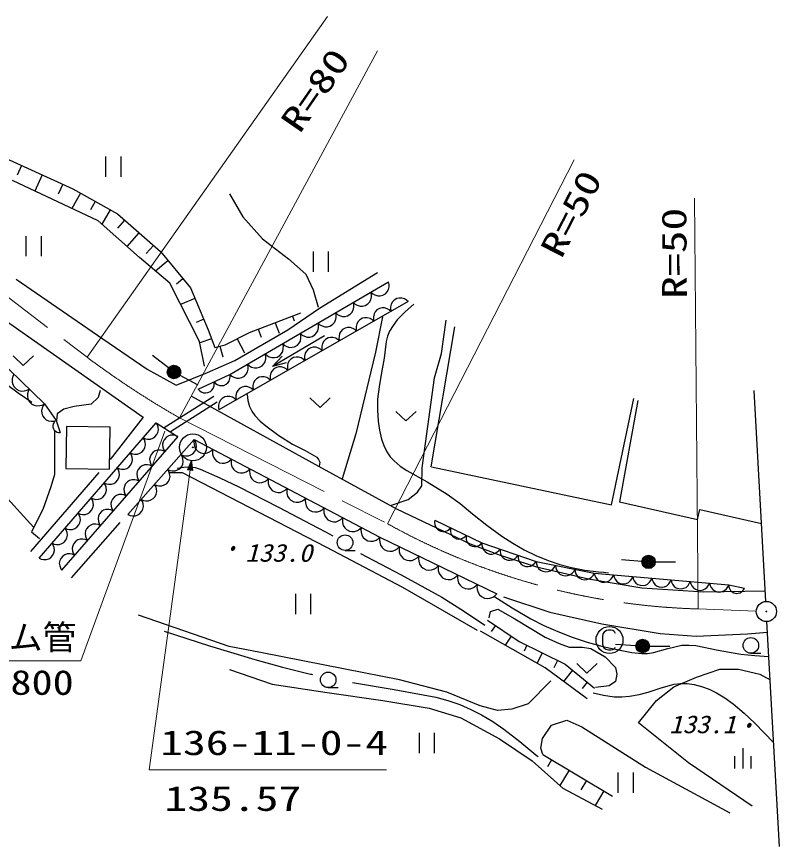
# Model space of a CAD drawing. Units: millimetres, scale not verified. Extents: x 40000 to 680000, y 20000 to 380000.
# Drawn here: x 509147 to 565494, y 253169 to 314480 of the extents above; entities that cross this region are included whole.
import ezdxf
from ezdxf.enums import TextEntityAlignment as Align

# ---------------------------------------------------------------- set-up
doc = ezdxf.new("R2010")
doc.units = ezdxf.units.MM
doc.header["$LTSCALE"] = 1000
doc.linetypes.add('CHAIN', pattern=[18.5, 12, -1.5, 3.5, -1.5])
for name, color, linetype, lineweight in [('M-BGD', 7, 'Continuous', 25), ('M-BGD-HTXT', 7, 'Continuous', 13), ('M-BMK', 2, 'CHAIN', 13), ('M-BMK-SRVR', 3, 'Continuous', 25), ('M-OTRS', 6, 'Continuous', 25), ('M-STR-STRC', 7, 'Continuous', 25)]:
    doc.layers.add(name, color=color, linetype=linetype, lineweight=lineweight)
doc.styles.add('ＭＳ ゴシック', font='')
doc.styles.get('ＭＳ ゴシック').set_extended_font_data('MS Gothic')

# ---------------------------------------------------------------- blocks, each defined once
blk = doc.blocks.new('BUHIN149')
at = {"color": 7, "linetype": 'Continuous', "lineweight": 25}
blk.add_lwpolyline([(-224, 755), (-381, 647), (-501, 512), (-624, 316), (-665, 123), (-669, -71), (-599, -305), (-490, -466), (-350, -605), (-140, -703), (33, -746), (224, -755)], dxfattribs=at)
blk = doc.blocks.new('BUHIN152')
at = {"color": 7, "linetype": 'Continuous', "lineweight": 25}
blk.add_lwpolyline([(-692, -247), (-583, -388), (-452, -493), (-263, -597), (-81, -626), (101, -620), (315, -543), (459, -433), (582, -295), (662, -95), (694, 68), (692, 247)], dxfattribs=at)
blk = doc.blocks.new('BUHIN153')
at = {"color": 7, "linetype": 'Continuous', "lineweight": 25}
blk.add_lwpolyline([(685, 242), (578, 382), (448, 486), (262, 589), (82, 618), (-97, 613), (-310, 538), (-452, 429), (-574, 294), (-654, 96), (-686, -65), (-685, -242)], dxfattribs=at)
blk = doc.blocks.new('BUHIN154')
at = {"color": 7, "linetype": 'Continuous', "lineweight": 25}
blk.add_lwpolyline([(-699, -240), (-592, -383), (-461, -491), (-272, -598), (-89, -629), (94, -625), (310, -550), (457, -441), (582, -304), (665, -104), (699, 60), (699, 240)], dxfattribs=at)
blk = doc.blocks.new('BUHIN155')
at = {"color": 7, "linetype": 'Continuous', "lineweight": 25}
blk.add_lwpolyline([(-419, 652), (-537, 506), (-614, 347), (-676, 127), (-662, -66), (-612, -251), (-482, -453), (-335, -575), (-165, -668), (60, -703), (236, -696), (419, -652)], dxfattribs=at)
blk = doc.blocks.new('BUHIN156')
at = {"color": 7, "linetype": 'Continuous', "lineweight": 25}
blk.add_lwpolyline([(-454, 658), (-572, 504), (-646, 337), (-702, 108), (-681, -91), (-623, -280), (-483, -484), (-326, -604), (-147, -695), (86, -723), (267, -710), (454, -658)], dxfattribs=at)
blk = doc.blocks.new('BUHIN157')
at = {"color": 7, "linetype": 'Continuous', "lineweight": 25}
blk.add_lwpolyline([(-643, 57), (-608, -95), (-542, -228), (-429, -380), (-294, -470), (-148, -532), (52, -549), (207, -514), (356, -450), (494, -319), (579, -200), (643, -57)], dxfattribs=at)
blk = doc.blocks.new('BUHIN158')
at = {"color": 7, "linetype": 'Continuous', "lineweight": 25}
blk.add_lwpolyline([(-754, -10), (-695, -183), (-602, -329), (-453, -492), (-286, -581), (-108, -635), (125, -631), (302, -572), (466, -480), (611, -312), (696, -164), (754, 10)], dxfattribs=at)
blk = doc.blocks.new('BUHIN159')
at = {"color": 7, "linetype": 'Continuous', "lineweight": 25}
blk.add_lwpolyline([(732, 3), (676, 172), (588, 314), (444, 474), (283, 561), (111, 615), (-116, 614), (-288, 559), (-449, 470), (-591, 308), (-674, 165), (-732, -3)], dxfattribs=at)
blk = doc.blocks.new('BUHIN160')
at = {"color": 7, "linetype": 'Continuous', "lineweight": 25}
blk.add_lwpolyline([(-368, 527), (-461, 403), (-520, 268), (-564, 84), (-546, -76), (-499, -227), (-385, -390), (-260, -487), (-116, -558), (72, -580), (217, -569), (368, -527)], dxfattribs=at)
blk = doc.blocks.new('BUHIN161')
at = {"color": 7, "linetype": 'Continuous', "lineweight": 25}
blk.add_lwpolyline([(-468, 527), (-554, 380), (-601, 226), (-626, 20), (-586, -152), (-516, -311), (-371, -475), (-221, -564), (-55, -623), (152, -623), (309, -593), (468, -527)], dxfattribs=at)
blk = doc.blocks.new('BUHIN162')
at = {"color": 7, "linetype": 'Continuous', "lineweight": 25}
blk.add_lwpolyline([(-551, 479), (-620, 317), (-647, 152), (-645, -63), (-582, -234), (-488, -388), (-317, -537), (-152, -608), (27, -648), (240, -620), (397, -568), (551, -479)], dxfattribs=at)
blk = doc.blocks.new('BUHIN163')
at = {"color": 7, "linetype": 'Continuous', "lineweight": 25}
blk.add_lwpolyline([(-588, 402), (-636, 237), (-644, 74), (-618, -134), (-537, -293), (-429, -431), (-247, -556), (-78, -606), (99, -624), (302, -573), (448, -505), (588, -402)], dxfattribs=at)
blk = doc.blocks.new('BUHIN183')
at = {"color": 7, "linetype": 'Continuous', "lineweight": 25}
blk.add_lwpolyline([(-477, 679), (-174, -307), (828, -59)], dxfattribs=at)
blk = doc.blocks.new('BUHIN184')
at = {"color": 7, "linetype": 'Continuous', "lineweight": 25}
for p, q in [((-133, 937), (-872, -368)), ((130, -935), (869, 370))]:
    blk.add_line(p, q, dxfattribs=at)
blk = doc.blocks.new('BUHIN185')
at = {"color": 7, "linetype": 'Continuous', "lineweight": 25}
for p, q in [((369, 653), (-369, -653)), ((-447, 429), (-890, -354)), ((598, -162), (155, -945))]:
    blk.add_line(p, q, dxfattribs=at)
blk = doc.blocks.new('BUHIN186')
at = {"color": 7, "linetype": 'Continuous', "lineweight": 25}
for radius in [498, 440, 382, 322, 265, 195, 135, 77.5, 15]:
    blk.add_circle((0, 0), radius, dxfattribs=at)
blk = doc.blocks.new('BUHIN188')
at = {"color": 7, "linetype": 'Continuous', "lineweight": 25}
blk.add_line((-283, -499), (367, -867), dxfattribs=at)
blk.add_circle((0, 0), 574, dxfattribs=at)

msp = doc.modelspace()

# ---------------------------------------------------------------- linework, layer by layer
at = {"layer": 'M-BGD'}
for p, q in [((507222, 304510), (513311, 301746)), ((509505, 303474), (509185, 302769)), ((515171, 299396), (508841, 302361)), ((511027, 302783), (510486, 301590)), ((512550, 302091), (512220, 301365)), ((513311, 301746), (516596, 299903)), ((513858, 301439), (513224, 300308)), ((524877, 301388), (525850, 299684)), ((514953, 300825), (514600, 300194)), ((516048, 300210), (515451, 299145)), ((516596, 299903), (519778, 297113)), ((518216, 296672), (515171, 299396)), ((517126, 299438), (516598, 298836)), ((525850, 299684), (527310, 298062)), ((518187, 298508), (517297, 297493)), ((527310, 298062), (529236, 296583)), ((519248, 297578), (518711, 296965)), ((519778, 297113), (521981, 294429)), ((520459, 294789), (518216, 296672)), ((520329, 296442), (519399, 295678)), ((529236, 296583), (530519, 295460)), ((531520, 292948), (535808, 295576)), ((503561, 295361), (518492, 284879)), ((509109, 295070), (515528, 290671)), ((521430, 295100), (520953, 294707)), ((530519, 295460), (531053, 294284)), ((522662, 290462), (520459, 294789)), ((521981, 294429), (523303, 291344)), ((524910, 288032), (536625, 294873)), ((531053, 294284), (531428, 293001)), ((522312, 293657), (521264, 293208)), ((538079, 293419), (524098, 285424)), ((526348, 291144), (530154, 292586)), ((529171, 291347), (531520, 292948)), ((522973, 292115), (522405, 291872)), ((528251, 291865), (528545, 291087)), ((529519, 292345), (529652, 291996)), ((536186, 292306), (535651, 289686)), ((540530, 289577), (540868, 292044)), ((505549, 291334), (511217, 285868)), ((523303, 291344), (523784, 290022)), ((525271, 289078), (529171, 291347)), ((526982, 291384), (527203, 290801)), ((541505, 291551), (539735, 281206)), ((515528, 290671), (518797, 288442)), ((523544, 290683), (522681, 290369)), ((524545, 290222), (526348, 291144)), ((525447, 290683), (525981, 289637)), ((531896, 290884), (528054, 288629)), ((523023, 288660), (522662, 290462)), ((523784, 290022), (524545, 290222)), ((524165, 290122), (524372, 289332)), ((520375, 288524), (519185, 289437)), ((535651, 289686), (534208, 283645)), ((540023, 287786), (540530, 289577)), ((499132, 289086), (510410, 276740)), ((523251, 288193), (525271, 289078)), ((518797, 288442), (520927, 287252)), ((520927, 287252), (523251, 288193)), ((521214, 287986), (522540, 287284)), ((522559, 286963), (524910, 288032)), ((539111, 281130), (540023, 287786)), ((508296, 287395), (509259, 286674)), ((509259, 286674), (510269, 286000)), ((515179, 286337), (514650, 285855)), ((515323, 286866), (515179, 286337)), ((523706, 286414), (520049, 284089)), ((522070, 286440), (531438, 281266)), ((564495, 271276), (563635, 286866)), ((511217, 285868), (512071, 284646)), ((514650, 285855), (513398, 285663)), ((523974, 285992), (520514, 283793)), ((553089, 278398), (554753, 286268)), ((555048, 286106), (553687, 278620)), ((512147, 285133), (512098, 284604)), ((512628, 285470), (512147, 285133)), ((513398, 285663), (512628, 285470)), ((512071, 284646), (512355, 283755)), ((518492, 284879), (516066, 281744)), ((510807, 274457), (519456, 284467)), ((511954, 283882), (511954, 281764)), ((512844, 284187), (512795, 281086)), ((516054, 284136), (512844, 284187)), ((516005, 281035), (516054, 284136)), ((519463, 284462), (521038, 283460)), ((521050, 283452), (512468, 273587)), ((534208, 283645), (533192, 280330)), ((517371, 277699), (522274, 283235)), ((522274, 283235), (535984, 276018)), ((511954, 281764), (511954, 280657)), ((512795, 281086), (516005, 281035)), ((531438, 281266), (537213, 278118)), ((539077, 279812), (539111, 281130)), ((539803, 281206), (553089, 278398)), ((515225, 280797), (510178, 274960)), ((511954, 280657), (511665, 279742)), ((520433, 280790), (521380, 280790)), ((521380, 280790), (531986, 275298)), ((511665, 279742), (511088, 278058)), ((538773, 279339), (539077, 279812)), ((538063, 278798), (538773, 279339)), ((536847, 278393), (538063, 278798)), ((553694, 278620), (559449, 277333)), ((511088, 278058), (510242, 276412)), ((537213, 278118), (541200, 276202)), ((559449, 277333), (559610, 278052)), ((559610, 278052), (564177, 277031)), ((540049, 277262), (543525, 275597)), ((516778, 277102), (513186, 273009)), ((510242, 276412), (510833, 275925)), ((535984, 276018), (544621, 271828)), ((541200, 276202), (542650, 275518)), ((531986, 275298), (537647, 272333)), ((542650, 275518), (544867, 274697)), ((543525, 275597), (547526, 274225)), ((544867, 274697), (547550, 273821)), ((547526, 274225), (551819, 273348)), ((555331, 274228), (553835, 274343)), ((556329, 274190), (557829, 274190)), ((547550, 273821), (551396, 272932)), ((551396, 272932), (555331, 272282)), ((551819, 273348), (561749, 272501)), ((537647, 272333), (543177, 269151)), ((555331, 272282), (559915, 271974)), ((561749, 272501), (562917, 272239)), ((559915, 271974), (564453, 272041)), ((545123, 271597), (548527, 270485)), ((544049, 270060), (544162, 270515)), ((544162, 270515), (544692, 270704)), ((544692, 270704), (545942, 269984)), ((548527, 270485), (552369, 269609)), ((524859, 267939), (518147, 270249)), ((543924, 269895), (546279, 268306)), ((545942, 269984), (548192, 268621)), ((565494, 253169), (564578, 269778)), ((544513, 269498), (544206, 269044)), ((552369, 269609), (556684, 268901)), ((548192, 266363), (543423, 269071)), ((545690, 268703), (545241, 268038)), ((548192, 268621), (549215, 268166)), ((556684, 268901), (559336, 268699)), ((559336, 268699), (563145, 268867)), ((563145, 268867), (564620, 269003)), ((527170, 267484), (524859, 267939)), ((546279, 268306), (549664, 266628)), ((546843, 268026), (546635, 267606)), ((549215, 268166), (549973, 267901)), ((554894, 267999), (553396, 268082)), ((555893, 267971), (557393, 267971)), ((533420, 266272), (527170, 267484)), ((547971, 267467), (547593, 266703)), ((549973, 267901), (550958, 267901)), ((550958, 267901), (551564, 267787)), ((551564, 267787), (552624, 267181)), ((549099, 266907), (548834, 266373)), ((552624, 267181), (553382, 266386)), ((524884, 266240), (528023, 265148)), ((537435, 265477), (533420, 266272)), ((551282, 264067), (548192, 266363)), ((550208, 266186), (549540, 265362)), ((549664, 266628), (551842, 264862)), ((553382, 266386), (553495, 265893)), ((559377, 265671), (561097, 266270)), ((561097, 266270), (562480, 266270)), ((562480, 266270), (564050, 265896)), ((540920, 264568), (537435, 265477)), ((553495, 265893), (553382, 265363)), ((557694, 264961), (559377, 265671)), ((564050, 265896), (564815, 265475)), ((528023, 265148), (532098, 264550)), ((548609, 265401), (546942, 263696)), ((551297, 265303), (550919, 264836)), ((552927, 265022), (551905, 264909)), ((553382, 265363), (552927, 265022)), ((556423, 263951), (557694, 264961)), ((532098, 264550), (536211, 263951)), ((543382, 263545), (540920, 264568)), ((536211, 263951), (539613, 263391)), ((546942, 263696), (545730, 263318)), ((555077, 262306), (556423, 263951)), ((539613, 263391), (541969, 262680)), ((544670, 263204), (543382, 263545)), ((545730, 263318), (544670, 263204)), ((541969, 262680), (544810, 261110)), ((548661, 262119), (549783, 262493)), ((549783, 262493), (550904, 262007)), ((547988, 261147), (548661, 262119)), ((550904, 262007), (555601, 259016)), ((558779, 259353), (555077, 262306)), ((544810, 261110), (547240, 259502)), ((547876, 260437), (547988, 261147)), ((548025, 259951), (547876, 260437)), ((549516, 257444), (547240, 259502)), ((548025, 259951), (553166, 256885)), ((548668, 259568), (548353, 259039)), ((563490, 256137), (558779, 259353)), ((549953, 258801), (549274, 257663)), ((555601, 259016), (561844, 255651)), ((551238, 258035), (550828, 257347)), ((552430, 255884), (549516, 257444)), ((552524, 257268), (551875, 256181))]:
    msp.add_line(p, q, dxfattribs=at)
for points in [[(538482, 293222), (537854, 292665), (537271, 292067), (536957, 291665), (536691, 291226), (536537, 290859), (536438, 290466), (536291, 289250), (536084, 288045), (535917, 287134), (535810, 286216), (535798, 285410), (535848, 284594), (535945, 283926), (536104, 283265), (536272, 282781), (536499, 282314), (536740, 281963), (537028, 281649), (537479, 281271), (537968, 280940), (539473, 280100), (540962, 279201), (541908, 278503), (542828, 277750), (543887, 276899), (544981, 276097), (545800, 275563), (546650, 275081), (547511, 274662), (548409, 274294), (549263, 274005), (550143, 273771), (551132, 273586), (552140, 273458), (552497, 273421), (552864, 273385)], [(529062, 288887), (528054, 288629), (528772, 289381)], [(526174, 286549), (526230, 286111), (526346, 285681), (526520, 285334), (526754, 285005), (527132, 284597), (527548, 284237), (528530, 283531), (529536, 282881), (530451, 282430), (531329, 281929), (531459, 281753), (531535, 281548), (531532, 281415), (531494, 281274)], [(511217, 285868), (511109, 285724), (511041, 285567), (510990, 285354), (511010, 285169), (511065, 284993), (511197, 284803), (511343, 284692), (511511, 284609), (511728, 284583), (511897, 284596), (512071, 284646)], [(512071, 284646), (511979, 284580), (511910, 284499), (511839, 284381), (511817, 284266), (511817, 284150), (511861, 284012), (511927, 283918), (512012, 283837), (512138, 283782), (512241, 283758), (512355, 283755)], [(521006, 281110), (521496, 281197), (521979, 281221), (522347, 281161), (522708, 281040), (524155, 280409), (525562, 279730), (528497, 278244), (531409, 276702), (531953, 276408), (532497, 276114)], [(534545, 274815), (537563, 273229), (540556, 271588), (542161, 270578), (543737, 269519)], [(561749, 272501), (561762, 272357), (561807, 272228), (561892, 272073), (562005, 271974), (562132, 271900), (562313, 271859), (562460, 271872), (562605, 271913), (562747, 272016), (562840, 272115), (562917, 272239)], [(544402, 271667), (545747, 270804), (547121, 269992), (548100, 269490), (549115, 269036), (550189, 268623), (551290, 268265), (552552, 267926), (553845, 267641), (554582, 267495), (555329, 267410), (555763, 267418), (556203, 267488), (557245, 267792), (558288, 268032), (558798, 268048), (559312, 268003), (560980, 267656), (562639, 267373), (563676, 267272), (564719, 267207)], [(520057, 269070), (523392, 267993), (526755, 266971), (528798, 266409), (530852, 265905), (530920, 265890), (530997, 265872)], [(533954, 265270), (537038, 264761), (540126, 264190), (541010, 263947), (541878, 263646), (542697, 263296), (543500, 262888), (544332, 262391), (545138, 261838), (546332, 260914), (547501, 259934), (547592, 259856), (547684, 259777)], [(551746, 264524), (552509, 264346), (553285, 264228), (553851, 264213), (554429, 264258), (555123, 264382), (555809, 264565), (556766, 264888), (557724, 265148), (558197, 265201), (558677, 265194), (559207, 265122), (559737, 264989), (560305, 264781), (560856, 264515), (561473, 264142), (562068, 263711), (562899, 263008), (563686, 262266), (564380, 261566), (565070, 260849)]]:
    msp.add_lwpolyline(points, dxfattribs=at)
at = {"layer": 'M-BGD-HTXT'}
for p, q in [((514353, 289308), (532101, 314480)), ((521168, 284838), (535816, 311945)), ((536549, 277008), (550327, 303902)), ((559493, 270714), (559231, 301072)), ((520089, 283838), (513887, 266872)), ((522070, 281700), (518946, 258821)), ((513887, 266872), (496005, 266872)), ((518946, 258821), (536467, 258821))]:
    msp.add_line(p, q, dxfattribs=at)
for points in [[(522070, 281700), (521782, 280983), (522154, 280932)], [(522049, 281548), (522105, 280986), (521844, 281021)], [(522039, 281474), (522080, 281018), (521876, 281046)], [(522028, 281398), (522056, 281049), (521908, 281070)], [(522018, 281323), (522032, 281081), (521939, 281094)]]:
    msp.add_lwpolyline(points, close=True, dxfattribs=at)
for points in [[(522059, 281624), (522129, 280954), (521813, 280997), (522059, 281622)], [(521990, 281115), (522008, 281247), (522008, 281113), (521971, 281118), (522008, 281247)]]:
    msp.add_lwpolyline(points, dxfattribs=at)
at = {"layer": 'M-BMK'}
for p, q in [((487114, 309919), (514353, 289308)), ((521168, 284838), (536549, 277008)), ((559493, 270714), (563787, 270555))]:
    msp.add_line(p, q, dxfattribs=at)
for centre, radius, start, end in [((555082, 343981), 68177, 233.31543, 240.16876), ((560891, 320774), 50079, 240.91742, 268.40039)]:
    msp.add_arc(centre, radius, start, end, dxfattribs=at)
at = {"layer": 'M-BMK-SRVR'}
for radius in [995, 30]:
    msp.add_circle((522168, 282655), radius, dxfattribs=at)
at = {"layer": 'M-OTRS'}
for radius in [746, 22.5]:
    msp.add_circle((564536, 270527), radius, dxfattribs=at)
at = {"layer": 'M-STR-STRC'}
msp.add_lwpolyline([(553385, 268895), (553345, 268990), (553275, 269060), (553180, 269115), (553065, 269145), (552870, 269145), (552715, 269115), (552555, 269005), (552460, 268865), (552420, 268665), (552420, 268175), (552460, 267965), (552535, 267840), (552680, 267735), (552860, 267695), (553050, 267695), (553195, 267710), (553270, 267755), (553340, 267820), (553370, 267890)], dxfattribs=at)
msp.add_circle((552945, 268420), 995, dxfattribs=at)

# ---------------------------------------------------------------- block references
at = {"layer": 'M-BGD', "rotation": 29.49896}
for name, p in [('BUHIN184', (516286, 303392)), ('BUHIN184', (510413, 297519)), ('BUHIN184', (531621, 296377)), ('BUHIN158', (535974, 294493)), ('BUHIN158', (534673, 293733)), ('BUHIN159', (537443, 293056)), ('BUHIN158', (533371, 292973)), ('BUHIN159', (536172, 292329)), ('BUHIN158', (532069, 292213)), ('BUHIN159', (534901, 291602)), ('BUHIN158', (530768, 291453)), ('BUHIN159', (533630, 290875)), ('BUHIN158', (529466, 290692)), ('BUHIN159', (532359, 290149)), ('BUHIN183', (509636, 289047)), ('BUHIN158', (528164, 289932)), ('BUHIN159', (531088, 289422)), ('BUHIN158', (526863, 289172)), ('BUHIN159', (529817, 288695)), ('BUHIN186', (520772, 288220)), ('BUHIN158', (525561, 288412)), ('BUHIN159', (528546, 287968)), ('BUHIN149', (509517, 287508)), ('BUHIN157', (523146, 287230)), ('BUHIN157', (524322, 287765)), ('BUHIN159', (527275, 287241)), ('BUHIN149', (510650, 286415)), ('BUHIN159', (526004, 286514)), ('BUHIN183', (531562, 285956)), ('BUHIN159', (524733, 285787)), ('BUHIN183', (537910, 284954)), ('BUHIN152', (518975, 283911)), ('BUHIN152', (518014, 282798)), ('BUHIN153', (520573, 282904)), ('BUHIN155', (522960, 282874)), ('BUHIN153', (519620, 281808)), ('BUHIN154', (521784, 282681)), ('BUHIN155', (524331, 282152)), ('BUHIN152', (517053, 281686)), ('BUHIN154', (520803, 281574)), ('BUHIN155', (525702, 281431)), ('BUHIN153', (518666, 280712)), ('BUHIN155', (527073, 280709)), ('BUHIN152', (516093, 280574)), ('BUHIN154', (519823, 280467)), ('BUHIN153', (517713, 279616)), ('BUHIN155', (528444, 279987)), ('BUHIN152', (515132, 279462)), ('BUHIN154', (518842, 279360)), ('BUHIN155', (529815, 279265)), ('BUHIN153', (516759, 278520)), ('BUHIN155', (531186, 278544)), ('BUHIN152', (514171, 278350)), ('BUHIN154', (517861, 278253)), ('BUHIN155', (532556, 277822)), ('BUHIN152', (513210, 277237)), ('BUHIN153', (515805, 277423)), ('BUHIN155', (533927, 277100)), ('BUHIN153', (514852, 276327)), ('BUHIN155', (535298, 276378)), ('BUHIN160', (540628, 276984)), ('BUHIN152', (512249, 276125)), ('BUHIN160', (541787, 276430)), ('BUHIN160', (542945, 275875)), ('BUHIN153', (513898, 275231)), ('BUHIN188', (533412, 275614)), ('BUHIN156', (536704, 275668)), ('BUHIN161', (544191, 275368)), ('BUHIN152', (511288, 275013)), ('BUHIN156', (538143, 274970)), ('BUHIN161', (545525, 274911)), ('BUHIN153', (512945, 274135)), ('BUHIN156', (539583, 274272)), ('BUHIN161', (546859, 274453)), ('BUHIN162', (548241, 274078)), ('BUHIN186', (555829, 274190)), ('BUHIN156', (541022, 273573)), ('BUHIN162', (549672, 273786)), ('BUHIN162', (551103, 273494)), ('BUHIN156', (542461, 272875)), ('BUHIN163', (552528, 273288)), ('BUHIN163', (553947, 273167)), ('BUHIN163', (555365, 273046)), ('BUHIN163', (556784, 272925)), ('BUHIN156', (543901, 272177)), ('BUHIN163', (558202, 272804)), ('BUHIN163', (559621, 272683)), ('BUHIN163', (561040, 272562)), ('BUHIN184', (530316, 271090)), ('BUHIN186', (555393, 267971)), ('BUHIN188', (563387, 268021)), ('BUHIN183', (551275, 266327)), ('BUHIN188', (532163, 265473)), ('BUHIN184', (539452, 260813)), ('BUHIN185', (562781, 259671)), ('BUHIN184', (554135, 257876))]:
    msp.add_blockref(name, p, dxfattribs=at)

# ---------------------------------------------------------------- texts
at = {"layer": 'M-BGD-HTXT', "style": 'ＭＳ ゴシック'}
for s, rotation, width, p in [('R=80', 55.4, 1.35, (530505, 305442)), ('R=50', 62.8, 1.35, (549876, 296256)), ('R=50', 90.4, 1.35, (559215, 293635)), ('L=4.5 φ800', 359.9, 1.25, (496969, 263842))]:
    msp.add_text(s, height=1833, rotation=rotation, dxfattribs=dict(at, width=width)).set_placement(p, align=Align.BOTTOM_LEFT)
at = {"layer": 'M-BGD-HTXT', "style": 'ＭＳ ゴシック', "oblique": 15}
for s, width, p in [('・', 0.85, (524193, 274109)), ('133.0', 1.1, (526042, 273808)), ('133.1', 1.1, (557354, 261138)), ('・', 0.85, (562323, 261038))]:
    msp.add_text(s, height=1320, rotation=359.9, dxfattribs=dict(at, width=width)).set_placement(p, align=Align.BOTTOM_LEFT)
at = {"layer": 'M-BGD-HTXT', "style": 'ＭＳ ゴシック'}
msp.add_text('ヒューム管', height=1833, rotation=359.9, dxfattribs=at).set_placement((501065, 267170), align=Align.BOTTOM_LEFT)
at = {"layer": 'M-BGD-HTXT', "style": 'ＭＳ ゴシック', "width": 1.35}
for s, p in [('136-11-0-4', (519755, 259367)), ('135.57', (520072, 255243))]:
    msp.add_text(s, height=1833, dxfattribs=at).set_placement(p, align=Align.BOTTOM_LEFT)

doc.saveas('drawing.dxf')
